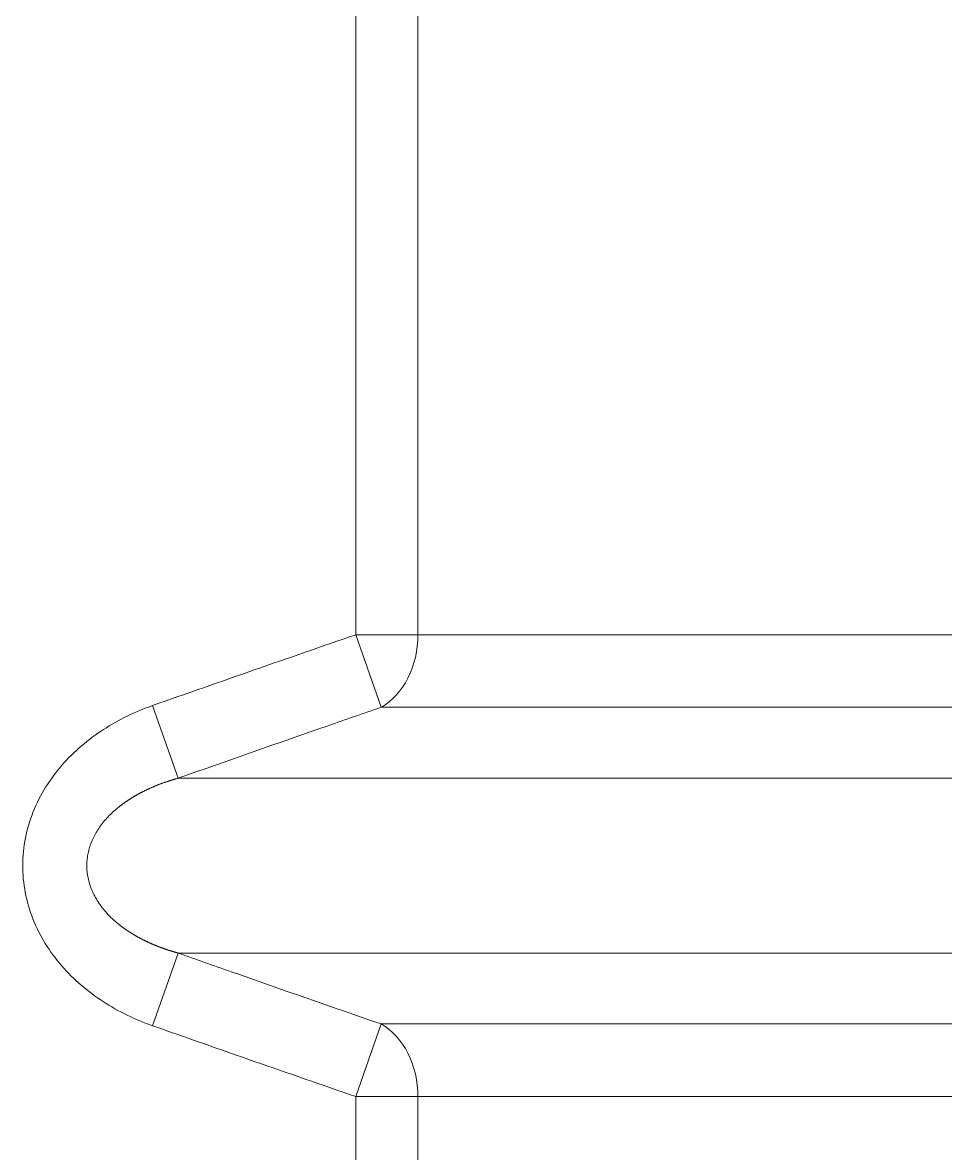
# Model space of a CAD drawing. Header units: millimetres. Extents: x 4664 to 8864, y -38 to 2932.
# Drawn here: x 7807.09 to 7822.26, y 1802.69 to 1821.28 of the extents above; entities that cross this region are included whole.
import ezdxf

# ---------------------------------------------------------------- set-up
doc = ezdxf.new("R2010")
doc.units = ezdxf.units.MM

msp = doc.modelspace()

# ---------------------------------------------------------------- linework, layer by layer
at = {"lineweight": 5}
for p, q in [((7812.571, 1822.276), (7812.571, 1811.22)), ((7813.59, 1811.22), (7813.59, 1822.276)), ((7812.571, 1811.22), (7836.198, 1811.22)), ((7812.571, 1811.22), (7812.983, 1810.026)), ((7809.227, 1810.055), (7809.648, 1808.86)), ((7812.983, 1810.026), (7835.836, 1810.026)), ((7828.05, 1808.86), (7809.648, 1808.86)), ((7809.227, 1804.793), (7809.648, 1805.987)), ((7828.05, 1805.987), (7809.648, 1805.987)), ((7812.571, 1803.627), (7812.983, 1804.822)), ((7833.502, 1804.822), (7812.983, 1804.822)), ((7812.571, 1803.627), (7812.571, 1792.572)), ((7833.889, 1803.627), (7812.571, 1803.627)), ((7813.59, 1792.572), (7813.59, 1803.627))]:
    msp.add_line(p, q, dxfattribs=at)
at = {"lineweight": 5, "extrusion": (0, 0, -1)}
for centre, major_axis, start_param, end_param in [((7812.571, 1811.22), (0, -1.306), 4.712389, 5.867354), ((7812.571, 1803.627), (0, 1.306), 0.415831, 1.570796)]:
    msp.add_ellipse(centre, major_axis=major_axis, ratio=0.780444, start_param=start_param, end_param=end_param, dxfattribs=at)
at = {"lineweight": 5}
for points in [[(7812.571, 1811.22), (7811.455, 1810.836), (7810.34, 1810.447), (7809.227, 1810.055)], [(7809.227, 1804.793), (7810.34, 1804.401), (7811.455, 1804.012), (7812.571, 1803.627)]]:
    msp.add_open_spline(points, degree=3, dxfattribs=at)
for points, knots in [([(7809.227, 1810.055), (7808.941, 1809.954), (7808.672, 1809.824), (7808.168, 1809.499), (7807.934, 1809.301), (7807.54, 1808.849), (7807.376, 1808.588), (7807.153, 1808.035), (7807.092, 1807.731), (7807.09, 1807.132), (7807.149, 1806.829), (7807.37, 1806.269), (7807.533, 1806.008), (7807.928, 1805.553), (7808.161, 1805.355), (7808.666, 1805.026), (7808.941, 1804.893), (7809.227, 1804.793)], [0, 0, 0, 0, 0.125, 0.125, 0.25, 0.25, 0.375, 0.375, 0.5, 0.5, 0.625, 0.625, 0.75, 0.75, 0.875, 0.875, 1, 1, 1, 1]), ([(7809.648, 1808.86), (7810.469, 1809.15), (7811.29, 1809.438), (7812.402, 1809.825), (7812.693, 1809.925), (7812.983, 1810.026)], [0, 0, 0, 0, 0.739335, 0.739335, 1, 1, 1, 1]), ([(7809.648, 1805.987), (7809.645, 1805.988), (7809.639, 1805.99), (7809.63, 1805.992), (7809.622, 1805.994), (7809.613, 1805.997), (7809.605, 1805.999), (7809.596, 1806.002), (7809.588, 1806.004), (7809.579, 1806.007), (7809.571, 1806.009), (7809.563, 1806.012), (7809.554, 1806.014), (7809.546, 1806.017), (7809.538, 1806.019), (7809.529, 1806.022), (7809.521, 1806.024), (7809.513, 1806.027), (7809.505, 1806.029), (7809.496, 1806.032), (7809.488, 1806.035), (7809.48, 1806.037), (7809.472, 1806.04), (7809.464, 1806.043), (7809.456, 1806.045), (7809.448, 1806.048), (7809.44, 1806.051), (7809.432, 1806.054), (7809.424, 1806.056), (7809.416, 1806.059), (7809.408, 1806.062), (7809.4, 1806.065), (7809.392, 1806.068), (7809.385, 1806.07), (7809.377, 1806.073), (7809.369, 1806.076), (7809.361, 1806.079), (7809.353, 1806.082), (7809.346, 1806.085), (7809.338, 1806.088), (7809.33, 1806.091), (7809.323, 1806.094), (7809.315, 1806.097), (7809.308, 1806.1), (7809.3, 1806.103), (7809.293, 1806.106), (7809.285, 1806.109), (7809.278, 1806.112), (7809.27, 1806.115), (7809.263, 1806.118), (7809.255, 1806.121), (7809.248, 1806.124), (7809.241, 1806.127), (7809.233, 1806.13), (7809.226, 1806.133), (7809.219, 1806.136), (7809.212, 1806.139), (7809.204, 1806.143), (7809.197, 1806.146), (7809.19, 1806.149), (7809.183, 1806.152), (7809.176, 1806.155), (7809.169, 1806.158), (7809.162, 1806.162), (7809.155, 1806.165), (7809.148, 1806.168), (7809.141, 1806.171), (7809.134, 1806.175), (7809.127, 1806.178), (7809.12, 1806.181), (7809.113, 1806.185), (7809.106, 1806.188), (7809.099, 1806.191), (7809.093, 1806.195), (7809.086, 1806.198), (7809.079, 1806.201), (7809.072, 1806.205), (7809.066, 1806.208), (7809.059, 1806.211), (7809.052, 1806.215), (7809.046, 1806.218), (7809.039, 1806.222), (7809.033, 1806.225), (7809.026, 1806.229), (7809.02, 1806.232), (7809.013, 1806.235), (7809.007, 1806.239), (7809, 1806.242), (7808.994, 1806.246), (7808.988, 1806.249), (7808.981, 1806.253), (7808.975, 1806.256), (7808.969, 1806.26), (7808.962, 1806.263), (7808.956, 1806.267), (7808.95, 1806.271), (7808.944, 1806.274), (7808.938, 1806.278), (7808.931, 1806.281), (7808.925, 1806.285), (7808.919, 1806.288), (7808.913, 1806.292), (7808.907, 1806.296), (7808.901, 1806.299), (7808.895, 1806.303), (7808.889, 1806.307), (7808.883, 1806.31), (7808.878, 1806.314), (7808.872, 1806.318), (7808.866, 1806.321), (7808.86, 1806.325), (7808.854, 1806.329), (7808.848, 1806.332), (7808.843, 1806.336), (7808.837, 1806.34), (7808.831, 1806.343), (7808.826, 1806.347), (7808.82, 1806.351), (7808.815, 1806.355), (7808.809, 1806.358), (7808.803, 1806.362), (7808.798, 1806.366), (7808.792, 1806.37), (7808.787, 1806.373), (7808.781, 1806.377), (7808.776, 1806.381), (7808.771, 1806.385), (7808.765, 1806.389), (7808.76, 1806.392), (7808.755, 1806.396), (7808.749, 1806.4), (7808.744, 1806.404), (7808.739, 1806.408), (7808.734, 1806.412), (7808.729, 1806.415), (7808.723, 1806.419), (7808.718, 1806.423), (7808.713, 1806.427), (7808.708, 1806.431), (7808.703, 1806.435), (7808.698, 1806.439), (7808.693, 1806.442), (7808.688, 1806.446), (7808.683, 1806.45), (7808.678, 1806.454), (7808.673, 1806.458), (7808.669, 1806.462), (7808.632, 1806.492), (7808.566, 1806.549), (7808.477, 1806.638), (7808.399, 1806.731), (7808.331, 1806.826), (7808.274, 1806.923), (7808.227, 1807.021), (7808.19, 1807.121), (7808.164, 1807.222), (7808.148, 1807.323), (7808.143, 1807.421), (7808.148, 1807.516), (7808.161, 1807.608), (7808.182, 1807.7), (7808.213, 1807.791), (7808.252, 1807.881), (7808.299, 1807.97), (7808.356, 1808.058), (7808.421, 1808.144), (7808.494, 1808.227), (7808.576, 1808.308), (7808.638, 1808.361), (7808.676, 1808.391), (7808.685, 1808.399), (7808.695, 1808.407), (7808.705, 1808.414), (7808.714, 1808.422), (7808.724, 1808.429), (7808.734, 1808.436), (7808.744, 1808.444), (7808.755, 1808.451), (7808.765, 1808.459), (7808.775, 1808.466), (7808.786, 1808.473), (7808.796, 1808.481), (7808.807, 1808.488), (7808.818, 1808.495), (7808.829, 1808.502), (7808.84, 1808.51), (7808.851, 1808.517), (7808.862, 1808.524), (7808.873, 1808.531), (7808.885, 1808.538), (7808.896, 1808.545), (7808.908, 1808.552), (7808.92, 1808.559), (7808.932, 1808.566), (7808.943, 1808.573), (7808.955, 1808.58), (7808.968, 1808.587), (7808.98, 1808.594), (7808.992, 1808.601), (7809.004, 1808.607), (7809.017, 1808.614), (7809.03, 1808.621), (7809.042, 1808.628), (7809.055, 1808.634), (7809.068, 1808.641), (7809.081, 1808.647), (7809.094, 1808.654), (7809.107, 1808.66), (7809.121, 1808.667), (7809.134, 1808.673), (7809.148, 1808.679), (7809.161, 1808.686), (7809.175, 1808.692), (7809.189, 1808.698), (7809.202, 1808.704), (7809.216, 1808.71), (7809.231, 1808.716), (7809.245, 1808.722), (7809.259, 1808.728), (7809.273, 1808.734), (7809.288, 1808.74), (7809.302, 1808.746), (7809.317, 1808.752), (7809.332, 1808.758), (7809.347, 1808.763), (7809.362, 1808.769), (7809.377, 1808.774), (7809.392, 1808.78), (7809.407, 1808.785), (7809.423, 1808.791), (7809.438, 1808.796), (7809.454, 1808.801), (7809.469, 1808.807), (7809.485, 1808.812), (7809.501, 1808.817), (7809.517, 1808.822), (7809.533, 1808.827), (7809.549, 1808.832), (7809.565, 1808.837), (7809.581, 1808.842), (7809.598, 1808.846), (7809.614, 1808.851), (7809.631, 1808.856), (7809.642, 1808.859), (7809.648, 1808.86)], [0, 0, 0, 0, 0.002039, 0.004073, 0.006102, 0.008127, 0.010147, 0.012163, 0.014174, 0.016181, 0.018183, 0.020181, 0.022174, 0.024162, 0.026146, 0.028125, 0.0301, 0.03207, 0.034036, 0.035997, 0.037953, 0.039905, 0.041852, 0.043795, 0.045733, 0.047667, 0.049596, 0.051521, 0.053441, 0.055357, 0.057268, 0.059174, 0.061076, 0.062974, 0.064867, 0.066755, 0.068639, 0.070518, 0.072393, 0.074263, 0.076129, 0.07799, 0.079847, 0.081699, 0.083547, 0.08539, 0.087229, 0.089063, 0.090893, 0.092718, 0.094539, 0.096355, 0.098167, 0.099974, 0.101777, 0.103575, 0.105369, 0.107158, 0.108943, 0.110723, 0.112499, 0.11427, 0.116037, 0.1178, 0.119558, 0.121311, 0.12306, 0.124805, 0.126545, 0.128281, 0.130012, 0.131739, 0.133461, 0.135179, 0.136892, 0.138601, 0.140306, 0.142006, 0.143702, 0.145393, 0.14708, 0.148763, 0.150441, 0.152114, 0.153784, 0.155449, 0.157109, 0.158765, 0.160417, 0.162064, 0.163707, 0.165345, 0.16698, 0.168609, 0.170235, 0.171856, 0.173472, 0.175085, 0.176693, 0.178296, 0.179895, 0.18149, 0.183081, 0.184667, 0.186249, 0.187826, 0.189399, 0.190968, 0.192533, 0.194093, 0.195649, 0.197201, 0.198748, 0.200291, 0.20183, 0.203364, 0.204894, 0.20642, 0.207942, 0.209459, 0.210972, 0.212481, 0.213985, 0.215485, 0.216982, 0.218473, 0.219961, 0.221444, 0.222923, 0.224398, 0.225869, 0.227335, 0.228797, 0.230255, 0.231709, 0.233159, 0.234604, 0.236045, 0.237482, 0.238915, 0.240344, 0.241769, 0.243189, 0.244605, 0.246018, 0.247426, 0.248829, 0.250229, 0.279528, 0.307612, 0.334557, 0.360447, 0.385382, 0.40947, 0.432836, 0.455616, 0.477954, 0.500009, 0.520088, 0.540394, 0.561045, 0.582154, 0.603826, 0.626159, 0.64924, 0.673149, 0.697957, 0.723726, 0.750512, 0.753234, 0.755971, 0.758723, 0.761492, 0.764276, 0.767076, 0.769891, 0.772722, 0.77557, 0.778433, 0.781312, 0.784207, 0.787118, 0.790045, 0.792989, 0.795948, 0.798924, 0.801915, 0.804923, 0.807948, 0.810988, 0.814045, 0.817118, 0.820208, 0.823313, 0.826436, 0.829575, 0.83273, 0.835902, 0.83909, 0.842295, 0.845516, 0.848754, 0.852009, 0.85528, 0.858568, 0.861873, 0.865195, 0.868533, 0.871888, 0.875259, 0.878648, 0.882053, 0.885475, 0.888914, 0.89237, 0.895843, 0.899333, 0.902839, 0.906363, 0.909903, 0.913461, 0.917035, 0.920627, 0.924235, 0.927861, 0.931504, 0.935163, 0.93884, 0.942534, 0.946245, 0.949973, 0.953718, 0.95748, 0.96126, 0.965056, 0.96887, 0.972701, 0.976549, 0.980415, 0.984297, 0.988197, 0.992114, 0.996048, 1, 1, 1, 1]), ([(7812.983, 1804.822), (7812.16, 1805.106), (7811.338, 1805.393), (7810.227, 1805.783), (7809.937, 1805.885), (7809.648, 1805.987)], [0, 0, 0, 0, 0.739335, 0.739335, 1, 1, 1, 1])]:
    msp.add_open_spline(points, degree=3, knots=knots, dxfattribs=at)

doc.saveas('drawing.dxf')
